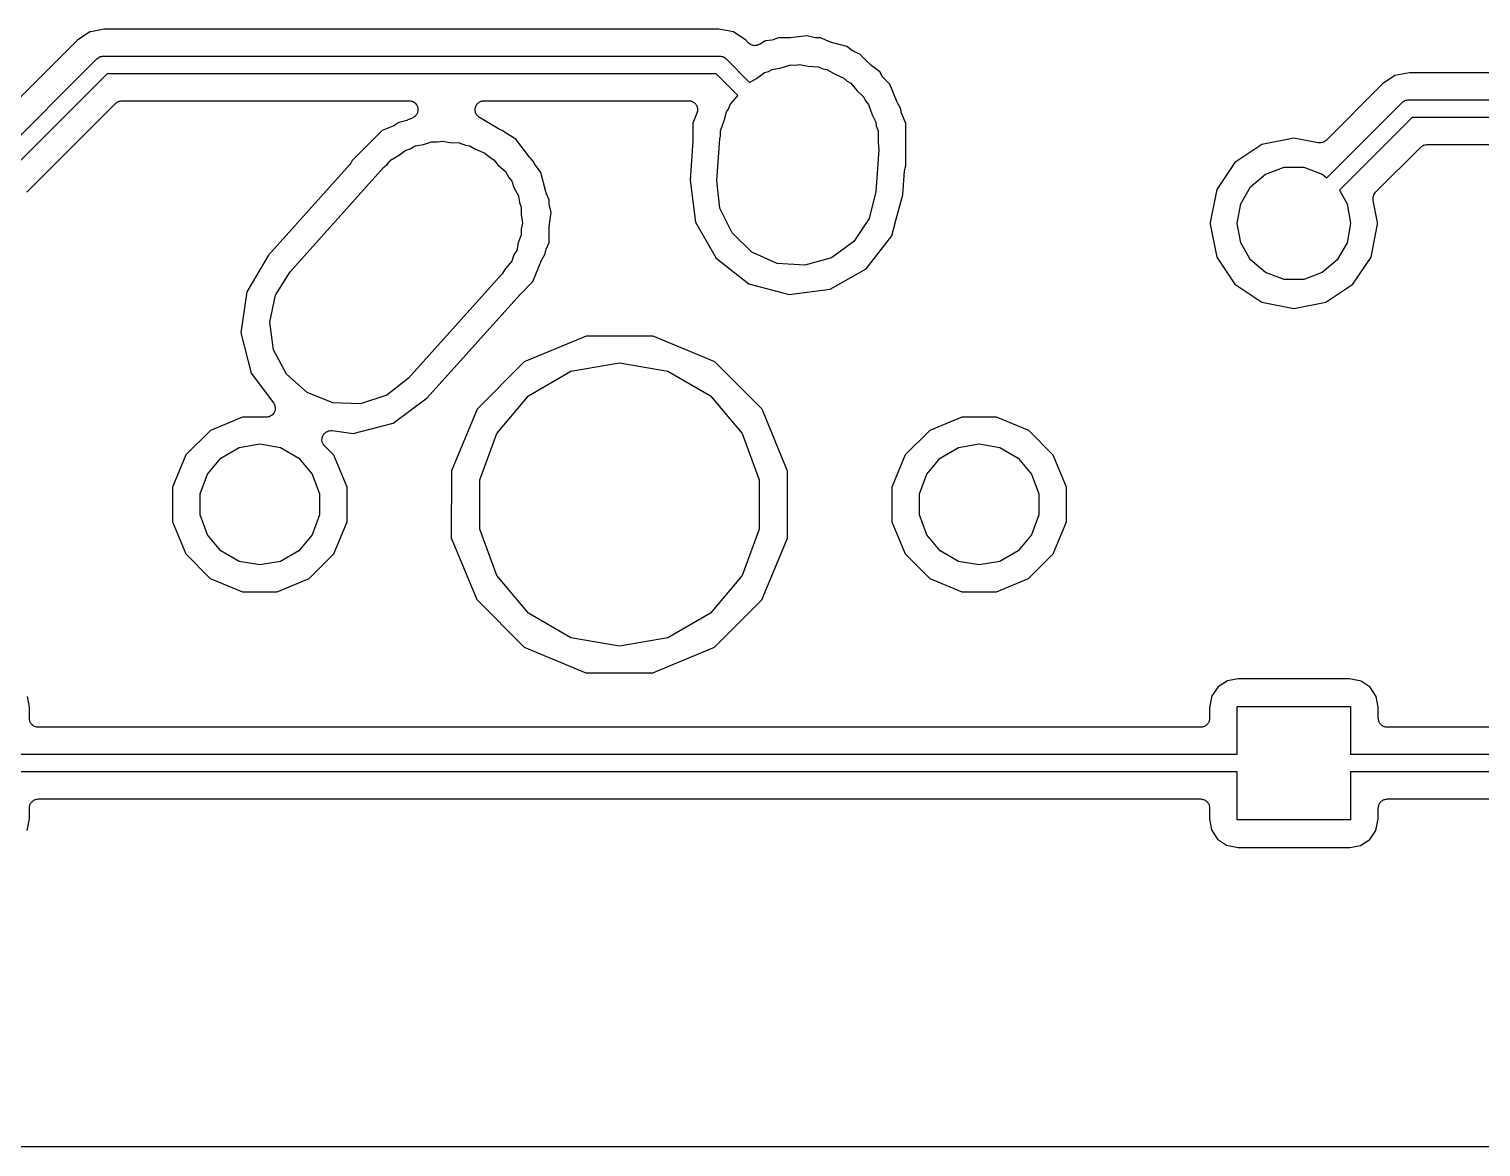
# Model space of a CAD drawing. Extents: x 29 to 257, y -104 to -29.
# Drawn here: x 105.96 to 126.47, y -104.32 to -88.54 of the extents above; entities that cross this region are included whole.
import ezdxf

# ---------------------------------------------------------------- set-up
doc = ezdxf.new("R2010")
doc.units = 0
doc.header["$MEASUREMENT"] = 0
doc.layers.add('BLACK', color=7, linetype='CONTINUOUS')

msp = doc.modelspace()

# ---------------------------------------------------------------- linework, layer by layer
at = {"layer": 'Black'}
for p, q in [((106.819, -88.5798), (106.645, -88.696)), ((106.834, -88.5768), (106.819, -88.5798)), ((107.024, -88.539), (106.834, -88.5768)), ((106.834, -88.5768), (106.834, -88.5768)), ((115.702, -88.539), (107.024, -88.539)), ((115.908, -88.5798), (115.702, -88.539)), ((116.082, -88.696), (115.908, -88.5798)), ((106.645, -88.696), (105.23, -90.1102)), ((116.123, -88.7373), (116.082, -88.696)), ((116.136, -88.7467), (116.123, -88.7373)), ((116.149, -88.7572), (116.136, -88.7467)), ((116.154, -88.7592), (116.149, -88.7572)), ((116.159, -88.7626), (116.154, -88.7592)), ((116.175, -88.7668), (116.159, -88.7626)), ((116.19, -88.7725), (116.175, -88.7668)), ((116.196, -88.7725), (116.19, -88.7725)), ((116.202, -88.774), (116.196, -88.7725)), ((116.218, -88.7726), (116.202, -88.774)), ((116.234, -88.7726), (116.218, -88.7726)), ((116.24, -88.7706), (116.234, -88.7726)), ((116.246, -88.7701), (116.24, -88.7706)), ((116.26, -88.7632), (116.246, -88.7701)), ((116.276, -88.7577), (116.26, -88.7632)), ((116.364, -88.707), (116.276, -88.7577)), ((116.453, -88.6957), (116.364, -88.707)), ((116.469, -88.6907), (116.453, -88.6957)), ((116.485, -88.6871), (116.469, -88.6907)), ((116.542, -88.6637), (116.485, -88.6871)), ((116.693, -88.6639), (116.542, -88.6637)), ((116.701, -88.6625), (116.693, -88.6639)), ((116.709, -88.6628), (116.701, -88.6625)), ((116.946, -88.6325), (116.709, -88.6628)), ((117.047, -88.6598), (116.946, -88.6325)), ((117.063, -88.6613), (117.047, -88.6598)), ((117.08, -88.6642), (117.063, -88.6613)), ((117.141, -88.6643), (117.08, -88.6642)), ((117.28, -88.7222), (117.141, -88.6643)), ((117.288, -88.7239), (117.28, -88.7222)), ((117.296, -88.7274), (117.288, -88.7239)), ((117.512, -88.7862), (117.296, -88.7274)), ((117.589, -88.8455), (117.512, -88.7862)), ((105.24, -90.6397), (106.923, -88.9566)), ((106.923, -88.9566), (106.927, -88.9535)), ((106.927, -88.9535), (106.931, -88.9492)), ((106.931, -88.9492), (106.945, -88.9411)), ((106.945, -88.9411), (106.958, -88.9317)), ((106.958, -88.9317), (106.964, -88.9303)), ((106.964, -88.9303), (106.968, -88.9275)), ((106.968, -88.9275), (106.985, -88.9247)), ((106.985, -88.9247), (107, -88.9205)), ((107, -88.9205), (107.006, -88.921)), ((107.006, -88.921), (107.011, -88.92)), ((107.011, -88.92), (115.715, -88.92)), ((115.715, -88.92), (115.72, -88.921)), ((115.72, -88.921), (115.726, -88.9205)), ((115.726, -88.9205), (115.742, -88.9247)), ((115.742, -88.9247), (115.758, -88.9275)), ((115.758, -88.9275), (115.763, -88.9303)), ((115.763, -88.9303), (115.768, -88.9317)), ((115.768, -88.9317), (115.781, -88.9411)), ((115.781, -88.9411), (115.795, -88.9492)), ((115.795, -88.9492), (115.799, -88.9535)), ((115.799, -88.9535), (115.803, -88.9566)), ((115.803, -88.9566), (116.138, -89.2912)), ((117.604, -88.8533), (117.589, -88.8455)), ((117.618, -88.8623), (117.604, -88.8533)), ((117.694, -88.894), (117.618, -88.8623)), ((117.832, -89.032), (117.694, -88.894)), ((107.063, -89.17), (105.418, -90.8155)), ((115.663, -89.17), (107.063, -89.17)), ((115.969, -89.4755), (115.663, -89.17)), ((116.234, -89.2358), (116.346, -89.1539)), ((116.346, -89.1539), (116.405, -89.1371)), ((116.405, -89.1371), (116.454, -89.1088)), ((116.454, -89.1088), (116.581, -89.0864)), ((116.581, -89.0864), (116.722, -89.0459)), ((116.722, -89.0459), (116.786, -89.0503)), ((116.786, -89.0503), (116.84, -89.0407)), ((116.84, -89.0407), (116.964, -89.0626)), ((116.964, -89.0626), (117.111, -89.0728)), ((117.111, -89.0728), (117.171, -89.099)), ((117.171, -89.099), (117.226, -89.1088)), ((117.226, -89.1088), (117.338, -89.1734)), ((117.338, -89.1734), (117.469, -89.2313)), ((117.839, -89.0367), (117.832, -89.032)), ((117.844, -89.0427), (117.839, -89.0367)), ((117.976, -89.1449), (117.844, -89.0427)), ((118.011, -89.2048), (117.976, -89.1449)), ((125.252, -89.1968), (125.078, -89.313)), ((125.457, -89.156), (125.252, -89.1968)), ((129.464, -89.156), (125.457, -89.156)), ((116.138, -89.2912), (116.234, -89.2358)), ((117.469, -89.2313), (117.514, -89.2747)), ((117.514, -89.2747), (117.566, -89.3049)), ((117.566, -89.3049), (117.655, -89.4107)), ((118.021, -89.2177), (118.011, -89.2048)), ((118.031, -89.2314), (118.021, -89.2177)), ((118.117, -89.318), (118.031, -89.2314)), ((118.223, -89.5733), (118.117, -89.318)), ((125.078, -89.313), (124.28, -90.1102)), ((105.929, -90.8429), (107.184, -89.5882)), ((107.184, -89.5882), (107.188, -89.585)), ((107.188, -89.585), (107.192, -89.5807)), ((107.192, -89.5807), (107.206, -89.5724)), ((107.206, -89.5724), (107.22, -89.5629)), ((107.22, -89.5629), (107.225, -89.5615)), ((107.225, -89.5615), (107.23, -89.5587)), ((107.23, -89.5587), (107.246, -89.5558)), ((107.246, -89.5558), (107.262, -89.5515)), ((107.262, -89.5515), (107.268, -89.552)), ((107.268, -89.552), (107.273, -89.551)), ((107.273, -89.551), (111.328, -89.551)), ((111.328, -89.551), (111.347, -89.5544)), ((111.347, -89.5544), (111.367, -89.5569)), ((111.367, -89.5569), (111.369, -89.5582)), ((111.369, -89.5582), (111.372, -89.5587)), ((111.372, -89.5587), (111.389, -89.5684)), ((111.389, -89.5684), (111.406, -89.5773)), ((111.406, -89.5773), (111.408, -89.5793)), ((111.408, -89.5793), (111.41, -89.5807)), ((111.41, -89.5807), (111.422, -89.5956)), ((111.422, -89.5956), (111.435, -89.6099)), ((112.277, -89.6145), (112.285, -89.6054)), ((112.285, -89.6054), (112.291, -89.5953)), ((112.291, -89.5953), (112.299, -89.5887)), ((112.299, -89.5887), (112.306, -89.5807)), ((112.306, -89.5807), (112.316, -89.5748)), ((112.316, -89.5748), (112.325, -89.5673)), ((112.325, -89.5673), (112.335, -89.5639)), ((112.335, -89.5639), (112.344, -89.5587)), ((112.344, -89.5587), (112.356, -89.5566)), ((112.356, -89.5566), (112.367, -89.5527)), ((112.367, -89.5527), (112.377, -89.5528)), ((112.377, -89.5528), (112.387, -89.551)), ((112.387, -89.551), (115.276, -89.551)), ((115.276, -89.551), (115.29, -89.5534)), ((115.29, -89.5534), (115.304, -89.554)), ((115.304, -89.554), (115.311, -89.5572)), ((115.311, -89.5572), (115.32, -89.5587)), ((115.32, -89.5587), (115.332, -89.5656)), ((115.332, -89.5656), (115.344, -89.5709)), ((115.344, -89.5709), (115.351, -89.5766)), ((115.351, -89.5766), (115.358, -89.5807)), ((115.358, -89.5807), (115.367, -89.5914)), ((115.367, -89.5914), (115.377, -89.6008)), ((115.377, -89.6008), (115.381, -89.6081)), ((115.381, -89.6081), (115.386, -89.6145)), ((115.839, -89.6678), (115.862, -89.6054)), ((115.862, -89.6054), (115.96, -89.4891)), ((115.96, -89.4891), (115.969, -89.4755)), ((117.655, -89.4107), (117.75, -89.5025)), ((117.75, -89.5025), (117.775, -89.5545)), ((117.775, -89.5545), (117.818, -89.6054)), ((117.818, -89.6054), (117.87, -89.748)), ((118.227, -89.5802), (118.223, -89.5733)), ((118.23, -89.5879), (118.227, -89.5802)), ((118.268, -89.654), (118.23, -89.5879)), ((124.29, -90.6397), (125.356, -89.5736)), ((125.356, -89.5736), (125.36, -89.5705)), ((125.36, -89.5705), (125.364, -89.5662)), ((125.364, -89.5662), (125.378, -89.5581)), ((125.378, -89.5581), (125.391, -89.5487)), ((125.391, -89.5487), (125.397, -89.5473)), ((125.397, -89.5473), (125.401, -89.5445)), ((125.401, -89.5445), (125.418, -89.5417)), ((125.418, -89.5417), (125.433, -89.5375)), ((125.433, -89.5375), (125.439, -89.538)), ((125.439, -89.538), (125.444, -89.537)), ((125.444, -89.537), (133.791, -89.537)), ((111.377, -89.7954), (111.313, -89.8219)), ((111.393, -89.785), (111.377, -89.7954)), ((111.41, -89.7753), (111.393, -89.785)), ((111.412, -89.7732), (111.41, -89.7753)), ((111.414, -89.7717), (111.412, -89.7732)), ((111.426, -89.7563), (111.414, -89.7717)), ((111.438, -89.7415), (111.426, -89.7563)), ((111.435, -89.6099), (111.437, -89.6124)), ((111.437, -89.6124), (111.438, -89.6145)), ((111.438, -89.6145), (111.445, -89.6327)), ((111.439, -89.7389), (111.438, -89.7415)), ((111.441, -89.7367), (111.439, -89.7389)), ((111.447, -89.7183), (111.441, -89.7367)), ((111.445, -89.6327), (111.452, -89.6506)), ((111.453, -89.7001), (111.447, -89.7183)), ((111.452, -89.6506), (111.452, -89.6534)), ((111.452, -89.6534), (111.453, -89.6559)), ((111.453, -89.6559), (111.453, -89.6753)), ((111.453, -89.6753), (111.454, -89.6947)), ((111.454, -89.6947), (111.453, -89.6973)), ((111.453, -89.6973), (111.453, -89.7001)), ((112.26, -89.6766), (112.262, -89.6663)), ((112.262, -89.6882), (112.26, -89.6766)), ((112.262, -89.6559), (112.266, -89.6448)), ((112.262, -89.6663), (112.262, -89.6559)), ((112.262, -89.7001), (112.262, -89.6882)), ((112.266, -89.7098), (112.262, -89.7001)), ((112.266, -89.6448), (112.269, -89.6332)), ((112.268, -89.7201), (112.266, -89.7098)), ((112.273, -89.7304), (112.268, -89.7201)), ((112.269, -89.6332), (112.274, -89.6243)), ((112.277, -89.7415), (112.273, -89.7304)), ((112.274, -89.6243), (112.277, -89.6145)), ((112.284, -89.7495), (112.277, -89.7415)), ((112.289, -89.7585), (112.284, -89.7495)), ((112.298, -89.7662), (112.289, -89.7585)), ((112.306, -89.7753), (112.298, -89.7662)), ((112.315, -89.7805), (112.306, -89.7753)), ((112.323, -89.7873), (112.315, -89.7805)), ((112.592, -89.9467), (112.323, -89.7873)), ((115.393, -89.7267), (115.334, -89.8691)), ((115.386, -89.6145), (115.391, -89.6276)), ((115.391, -89.6276), (115.397, -89.6399)), ((115.396, -89.7131), (115.393, -89.7267)), ((115.401, -89.7001), (115.396, -89.7131)), ((115.397, -89.6399), (115.398, -89.6482)), ((115.398, -89.6482), (115.401, -89.6559)), ((115.401, -89.6559), (115.401, -89.6699)), ((115.401, -89.6699), (115.403, -89.6837)), ((115.403, -89.6837), (115.401, -89.6918)), ((115.401, -89.6918), (115.401, -89.7001)), ((115.785, -89.8156), (115.812, -89.708)), ((115.812, -89.708), (115.839, -89.6678)), ((117.87, -89.748), (117.921, -89.8535)), ((118.271, -89.6782), (118.268, -89.654)), ((118.276, -89.6942), (118.271, -89.6782)), ((118.28, -89.7105), (118.276, -89.6942)), ((118.346, -89.8718), (118.28, -89.7105)), ((125.496, -89.787), (124.468, -90.8155)), ((133.739, -89.787), (125.496, -89.787)), ((110.948, -89.9725), (110.71, -90.2097)), ((111.114, -89.9041), (110.948, -89.9725)), ((111.127, -89.8955), (111.114, -89.9041)), ((111.141, -89.8883), (111.127, -89.8955)), ((111.185, -89.856), (111.141, -89.8883)), ((111.296, -89.8276), (111.185, -89.856)), ((111.304, -89.8239), (111.296, -89.8276)), ((111.313, -89.8219), (111.304, -89.8239)), ((112.6, -89.9499), (112.592, -89.9467)), ((112.608, -89.9548), (112.6, -89.9499)), ((112.654, -89.974), (112.608, -89.9548)), ((112.667, -89.9864), (112.654, -89.974)), ((112.68, -89.9956), (112.667, -89.9864)), ((112.692, -90.0059), (112.68, -89.9956)), ((112.838, -90.0928), (112.692, -90.0059)), ((115.334, -89.8691), (115.334, -90.1132)), ((115.728, -89.9739), (115.785, -89.8156)), ((115.728, -90.0476), (115.728, -89.9739)), ((117.921, -89.8535), (117.927, -89.9046)), ((117.927, -89.9046), (117.952, -89.9739)), ((117.952, -89.9739), (117.952, -90.1424)), ((118.346, -90.4709), (118.346, -89.8718)), ((110.704, -90.2159), (110.524, -90.3958)), ((110.706, -90.213), (110.704, -90.2159)), ((110.709, -90.2108), (110.706, -90.213)), ((110.71, -90.2097), (110.709, -90.2104)), ((110.709, -90.2104), (110.709, -90.2108)), ((111.343, -90.2294), (111.414, -90.1888)), ((111.414, -90.1888), (111.531, -90.1682)), ((111.531, -90.1682), (111.647, -90.1302)), ((111.647, -90.1302), (111.73, -90.133)), ((111.73, -90.133), (111.8, -90.1207)), ((111.8, -90.1207), (111.902, -90.1387)), ((111.902, -90.1387), (112.037, -90.1432)), ((112.037, -90.1432), (112.123, -90.1777)), ((112.123, -90.1777), (112.186, -90.1888)), ((112.186, -90.1888), (112.267, -90.2357)), ((113.03, -90.349), (112.838, -90.0928)), ((115.334, -90.1218), (115.296, -90.6715)), ((115.334, -90.1132), (115.333, -90.1174)), ((115.333, -90.1174), (115.334, -90.1218)), ((115.677, -90.678), (115.718, -90.0872)), ((115.718, -90.0872), (115.728, -90.0476)), ((117.952, -90.1424), (117.963, -90.242)), ((123.374, -90.1668), (122.992, -90.4223)), ((123.825, -90.0771), (123.374, -90.1668)), ((124.166, -90.1449), (123.825, -90.0771)), ((124.184, -90.1453), (124.166, -90.1449)), ((124.202, -90.1469), (124.184, -90.1453)), ((124.206, -90.1458), (124.202, -90.1469)), ((124.21, -90.1459), (124.206, -90.1458)), ((124.227, -90.1401), (124.21, -90.1459)), ((124.244, -90.1355), (124.227, -90.1401)), ((124.248, -90.1331), (124.244, -90.1355)), ((124.252, -90.1317), (124.248, -90.1331)), ((124.266, -90.1205), (124.252, -90.1317)), ((124.28, -90.1102), (124.266, -90.1205)), ((124.979, -90.8429), (125.617, -90.2052)), ((125.617, -90.2052), (125.621, -90.202)), ((125.621, -90.202), (125.625, -90.1977)), ((125.625, -90.1977), (125.639, -90.1894)), ((125.639, -90.1894), (125.653, -90.1799)), ((125.653, -90.1799), (125.658, -90.1785)), ((125.658, -90.1785), (125.663, -90.1757)), ((125.663, -90.1757), (125.679, -90.1728)), ((125.679, -90.1728), (125.695, -90.1685)), ((125.695, -90.1685), (125.701, -90.169)), ((125.701, -90.169), (125.706, -90.168)), ((125.706, -90.168), (129.495, -90.168)), ((110.516, -90.4153), (110.504, -90.4333)), ((110.524, -90.3958), (110.516, -90.4153)), ((111.014, -90.4569), (111.074, -90.3849)), ((111.074, -90.3849), (111.193, -90.3162)), ((111.193, -90.3162), (111.275, -90.2516)), ((111.275, -90.2516), (111.343, -90.2294)), ((112.267, -90.2357), (112.4, -90.2889)), ((112.4, -90.2889), (112.472, -90.3541)), ((112.472, -90.3541), (112.526, -90.3849)), ((112.526, -90.3849), (112.584, -90.4541)), ((113.037, -90.3551), (113.03, -90.349)), ((113.042, -90.3625), (113.037, -90.3551)), ((113.077, -90.398), (113.042, -90.3625)), ((113.084, -90.4142), (113.077, -90.398)), ((113.093, -90.4276), (113.084, -90.4142)), ((113.1, -90.4419), (113.093, -90.4276)), ((117.963, -90.242), (117.922, -90.8328)), ((122.992, -90.4223), (122.736, -90.8046)), ((110.493, -90.4515), (109.343, -91.733)), ((109.647, -91.9647), (110.968, -90.4927)), ((110.504, -90.4333), (110.493, -90.4515)), ((110.968, -90.4927), (111.014, -90.4569)), ((112.584, -90.4541), (112.691, -90.5499)), ((112.691, -90.5499), (112.737, -90.6363)), ((113.19, -90.5622), (113.1, -90.4419)), ((113.261, -90.8382), (113.19, -90.5622)), ((118.301, -90.8787), (118.324, -90.5405)), ((118.324, -90.5405), (118.329, -90.5205)), ((118.329, -90.5205), (118.333, -90.5005)), ((118.333, -90.5005), (118.346, -90.4709)), ((123.212, -90.764), (123.425, -90.5854)), ((123.425, -90.5854), (123.686, -90.4903)), ((123.686, -90.4903), (123.964, -90.4903)), ((123.964, -90.4903), (124.225, -90.5854)), ((124.225, -90.5854), (124.29, -90.6397)), ((112.737, -90.6363), (112.778, -90.6854)), ((112.778, -90.6854), (112.81, -90.7734)), ((112.81, -90.7734), (112.875, -90.8945)), ((113.264, -90.8464), (113.261, -90.8382)), ((115.296, -90.6715), (115.372, -91.266)), ((115.719, -91.0665), (115.677, -90.678)), ((117.922, -90.8328), (117.828, -91.212)), ((122.736, -90.8046), (122.644, -91.2681)), ((123.073, -91.0046), (123.212, -90.764)), ((124.468, -90.8155), (124.577, -91.0046)), ((112.875, -90.8945), (112.888, -90.9873)), ((112.888, -90.9873), (112.912, -91.0539)), ((113.266, -90.8552), (113.264, -90.8464)), ((113.306, -90.9518), (113.266, -90.8552)), ((113.306, -91), (113.306, -90.9518)), ((113.309, -91.0157), (113.306, -91)), ((113.31, -91.0316), (113.309, -91.0157)), ((113.336, -91.1306), (113.31, -91.0316)), ((118.207, -91.2223), (118.301, -90.8787)), ((123.025, -91.2782), (123.073, -91.0046)), ((124.577, -91.0046), (124.625, -91.2782)), ((124.942, -90.9216), (124.943, -90.9176)), ((124.944, -90.9395), (124.942, -90.9216)), ((124.943, -90.9134), (124.949, -90.8964)), ((124.943, -90.9176), (124.943, -90.9134)), ((124.944, -90.9575), (124.944, -90.9395)), ((125.006, -91.2681), (124.944, -90.9575)), ((124.949, -90.8964), (124.954, -90.879)), ((124.954, -90.879), (124.956, -90.8756)), ((124.956, -90.8756), (124.957, -90.8716)), ((124.957, -90.8716), (124.969, -90.8576)), ((124.969, -90.8576), (124.979, -90.8429)), ((112.912, -91.0539), (112.912, -91.1576)), ((112.912, -91.1576), (112.93, -91.2813)), ((113.307, -91.3283), (113.336, -91.1306)), ((115.89, -91.4175), (115.719, -91.0665)), ((117.828, -91.212), (117.61, -91.5361)), ((118.144, -91.4572), (118.207, -91.2223)), ((112.912, -91.4461), (112.871, -91.5578)), ((112.93, -91.2813), (112.912, -91.3649)), ((112.912, -91.3649), (112.912, -91.4461)), ((113.306, -91.3462), (113.307, -91.3373)), ((113.306, -91.5509), (113.306, -91.3462)), ((113.307, -91.3373), (113.307, -91.3283)), ((115.372, -91.266), (115.664, -91.7751)), ((116.171, -91.6887), (115.89, -91.4175)), ((122.644, -91.2681), (122.644, -91.2944)), ((122.644, -91.2944), (122.736, -91.7579)), ((123.025, -91.2843), (123.025, -91.2782)), ((123.073, -91.5579), (123.025, -91.2843)), ((124.625, -91.2843), (124.577, -91.5579)), ((124.625, -91.2782), (124.625, -91.2843)), ((124.914, -91.7579), (125.006, -91.2944)), ((125.006, -91.2944), (125.006, -91.2681)), ((112.871, -91.5578), (112.849, -91.6636)), ((113.262, -91.6634), (113.265, -91.6479)), ((113.265, -91.6479), (113.306, -91.5509)), ((117.61, -91.5361), (117.294, -91.7661)), ((117.785, -91.9214), (118.144, -91.4572)), ((123.212, -91.7985), (123.073, -91.5579)), ((124.577, -91.5579), (124.438, -91.7985)), ((109.343, -91.733), (109.038, -92.2487)), ((112.778, -91.8146), (112.69, -91.92)), ((112.81, -91.7264), (112.778, -91.8146)), ((112.849, -91.6636), (112.81, -91.7264)), ((113.076, -92.1042), (113.205, -91.7941)), ((113.205, -91.7941), (113.21, -91.7865)), ((113.21, -91.7865), (113.213, -91.7781)), ((113.213, -91.7781), (113.252, -91.7113)), ((113.252, -91.7113), (113.257, -91.6786)), ((113.257, -91.6786), (113.262, -91.6634)), ((115.664, -91.7751), (116.128, -92.1338)), ((116.529, -91.8472), (116.171, -91.6887)), ((116.918, -91.8741), (116.529, -91.8472)), ((117.294, -91.7661), (116.918, -91.8741)), ((122.736, -91.7579), (122.992, -92.1402)), ((123.425, -91.9771), (123.212, -91.7985)), ((124.438, -91.7985), (124.225, -91.9771)), ((124.658, -92.1402), (124.914, -91.7579)), ((109.441, -92.2964), (109.647, -91.9647)), ((112.643, -91.9953), (111.322, -93.4673)), ((112.69, -91.92), (112.643, -91.9953)), ((117.276, -92.213), (117.785, -91.9214)), ((123.686, -92.0722), (123.425, -91.9771)), ((124.225, -91.9771), (123.964, -92.0722)), ((109.038, -92.2487), (108.954, -92.8294)), ((112.896, -92.2841), (113.076, -92.1042)), ((116.128, -92.1338), (116.694, -92.2875)), ((116.694, -92.2875), (117.276, -92.213)), ((122.992, -92.1402), (123.374, -92.3957)), ((123.964, -92.0722), (123.686, -92.0722)), ((124.276, -92.3957), (124.658, -92.1402)), ((109.36, -92.6787), (109.441, -92.2964)), ((111.585, -93.7446), (112.891, -92.2892)), ((112.891, -92.2892), (112.894, -92.287)), ((112.894, -92.287), (112.896, -92.2841)), ((123.374, -92.3957), (123.825, -92.4854)), ((123.825, -92.4854), (124.276, -92.3957)), ((109.415, -93.0655), (109.36, -92.6787)), ((108.954, -92.8294), (109.1, -93.3978)), ((113.83, -92.8747), (112.956, -93.2355)), ((114.774, -92.8755), (113.83, -92.8747)), ((115.647, -93.2378), (114.774, -92.8755)), ((109.599, -93.4101), (109.415, -93.0655)), ((112.956, -93.2355), (112.288, -93.903)), ((113.615, -93.3692), (114.3, -93.2485)), ((114.3, -93.2485), (114.985, -93.3692)), ((116.315, -93.9065), (115.647, -93.2378)), ((109.1, -93.3978), (109.413, -93.815)), ((109.89, -93.6711), (109.599, -93.4101)), ((111.322, -93.4673), (111.015, -93.7084)), ((113.013, -93.7167), (113.615, -93.3692)), ((114.985, -93.3692), (115.587, -93.7167)), ((110.253, -93.8168), (109.89, -93.6711)), ((111.015, -93.7084), (110.643, -93.8298)), ((109.413, -93.815), (109.416, -93.8219)), ((109.416, -93.8219), (109.421, -93.8278)), ((109.421, -93.8278), (109.426, -93.8414)), ((109.426, -93.8414), (109.433, -93.8544)), ((109.436, -93.9133), (109.431, -93.927)), ((109.433, -93.8544), (109.433, -93.862)), ((109.433, -93.862), (109.436, -93.8692)), ((109.436, -93.8692), (109.436, -93.8837)), ((109.436, -93.8837), (109.438, -93.8982)), ((109.438, -93.8982), (109.436, -93.9057)), ((109.436, -93.9057), (109.436, -93.9133)), ((110.643, -93.8298), (110.253, -93.8168)), ((111.105, -94.104), (111.585, -93.7446)), ((112.288, -93.903), (111.926, -94.7755)), ((112.567, -94.2492), (113.013, -93.7167)), ((115.587, -93.7167), (116.033, -94.2492)), ((116.675, -94.7797), (116.315, -93.9065)), ((108.976, -94.0179), (108.523, -94.205)), ((109.311, -94.0182), (108.976, -94.0179)), ((109.318, -94.0168), (109.311, -94.0182)), ((109.326, -94.0173), (109.318, -94.0168)), ((109.34, -94.0131), (109.326, -94.0173)), ((109.354, -94.0106), (109.34, -94.0131)), ((109.361, -94.0067), (109.354, -94.0106)), ((109.368, -94.0045), (109.361, -94.0067)), ((109.38, -93.9958), (109.368, -94.0045)), ((109.393, -93.9885), (109.38, -93.9958)), ((109.397, -93.9827), (109.393, -93.9885)), ((109.404, -93.978), (109.397, -93.9827)), ((109.412, -93.9659), (109.404, -93.978)), ((109.421, -93.9548), (109.412, -93.9659)), ((109.424, -93.9476), (109.421, -93.9548)), ((109.428, -93.9411), (109.424, -93.9476)), ((109.431, -93.927), (109.428, -93.9411)), ((110.537, -94.2494), (111.105, -94.104)), ((119.136, -94.0179), (118.683, -94.205)), ((119.626, -94.0183), (119.136, -94.0179)), ((120.079, -94.2063), (119.626, -94.0183)), ((108.523, -94.205), (108.176, -94.5513)), ((110.098, -94.3371), (110.1, -94.3186)), ((110.1, -94.3186), (110.102, -94.3)), ((110.102, -94.3), (110.104, -94.2969)), ((110.104, -94.2934), (110.113, -94.277)), ((110.104, -94.2969), (110.104, -94.2934)), ((110.113, -94.277), (110.121, -94.26)), ((110.121, -94.26), (110.123, -94.2576)), ((110.123, -94.2576), (110.125, -94.2545)), ((110.125, -94.2545), (110.139, -94.2421)), ((110.139, -94.2421), (110.152, -94.2289)), ((110.152, -94.2289), (110.155, -94.2274)), ((110.155, -94.2274), (110.158, -94.2251)), ((110.158, -94.2251), (110.175, -94.2181)), ((110.175, -94.2181), (110.192, -94.2103)), ((110.192, -94.2103), (110.195, -94.21)), ((110.195, -94.21), (110.199, -94.2087)), ((110.199, -94.2087), (110.217, -94.2081)), ((110.217, -94.2081), (110.236, -94.2065)), ((110.236, -94.2065), (110.239, -94.2074)), ((110.239, -94.2074), (110.243, -94.2073)), ((110.243, -94.2073), (110.537, -94.2494)), ((112.329, -94.9024), (112.567, -94.2492)), ((116.033, -94.2492), (116.271, -94.9024)), ((118.683, -94.205), (118.336, -94.5513)), ((120.425, -94.5531), (120.079, -94.2063)), ((108.671, -94.5957), (108.928, -94.4474)), ((108.928, -94.4474), (109.22, -94.3958)), ((109.22, -94.3958), (109.512, -94.4474)), ((109.512, -94.4474), (109.769, -94.5957)), ((110.098, -94.3405), (110.098, -94.3371)), ((110.098, -94.3439), (110.098, -94.3405)), ((110.103, -94.362), (110.098, -94.3439)), ((110.107, -94.3802), (110.103, -94.362)), ((110.109, -94.3832), (110.107, -94.3802)), ((110.11, -94.3865), (110.109, -94.3832)), ((110.12, -94.4019), (110.11, -94.3865)), ((110.13, -94.4177), (110.12, -94.4019)), ((110.133, -94.4199), (110.13, -94.4177)), ((110.135, -94.4227), (110.133, -94.4199)), ((110.265, -94.5531), (110.135, -94.4227)), ((118.831, -94.5957), (119.088, -94.4474)), ((119.088, -94.4474), (119.38, -94.3958)), ((119.38, -94.3958), (119.672, -94.4474)), ((119.672, -94.4474), (119.929, -94.5957)), ((108.176, -94.5513), (107.988, -95.0039)), ((108.48, -94.8229), (108.671, -94.5957)), ((109.769, -94.5957), (109.96, -94.8229)), ((110.452, -95.006), (110.265, -94.5531)), ((118.336, -94.5513), (118.148, -95.0039)), ((118.64, -94.8229), (118.831, -94.5957)), ((119.929, -94.5957), (120.12, -94.8229)), ((120.612, -95.006), (120.425, -94.5531)), ((108.379, -95.1017), (108.48, -94.8229)), ((109.96, -94.8229), (110.061, -95.1017)), ((111.926, -94.7755), (111.925, -95.7203)), ((112.329, -95.5976), (112.329, -94.9024)), ((116.271, -94.9024), (116.271, -95.5976)), ((116.675, -95.519), (116.675, -94.7797)), ((118.539, -95.1017), (118.64, -94.8229)), ((120.12, -94.8229), (120.221, -95.1017)), ((107.988, -95.0039), (107.988, -95.494)), ((108.379, -95.3983), (108.379, -95.1017)), ((110.061, -95.1017), (110.061, -95.3983)), ((110.452, -95.4961), (110.452, -95.006)), ((118.148, -95.0039), (118.148, -95.494)), ((118.539, -95.3983), (118.539, -95.1017)), ((120.221, -95.1017), (120.221, -95.3983)), ((120.612, -95.4961), (120.612, -95.006)), ((107.988, -95.494), (108.175, -95.9469)), ((108.48, -95.6771), (108.379, -95.3983)), ((110.061, -95.3983), (109.96, -95.6771)), ((110.368, -95.6968), (110.452, -95.4961)), ((116.674, -95.7245), (116.675, -95.519)), ((118.148, -95.494), (118.335, -95.9469)), ((118.64, -95.6771), (118.539, -95.3983)), ((120.221, -95.3983), (120.12, -95.6771)), ((120.424, -95.9487), (120.612, -95.4961)), ((108.671, -95.9043), (108.48, -95.6771)), ((109.96, -95.6771), (109.769, -95.9043)), ((110.264, -95.9487), (110.368, -95.6968)), ((111.925, -95.7203), (112.285, -96.5935)), ((112.567, -96.2508), (112.329, -95.5976)), ((116.271, -95.5976), (116.033, -96.2508)), ((116.312, -96.597), (116.674, -95.7245)), ((118.831, -95.9043), (118.64, -95.6771)), ((120.12, -95.6771), (119.929, -95.9043)), ((108.175, -95.9469), (108.521, -96.2937)), ((108.928, -96.0526), (108.671, -95.9043)), ((109.769, -95.9043), (109.512, -96.0526)), ((109.917, -96.295), (110.264, -95.9487)), ((118.335, -95.9469), (118.681, -96.2937)), ((119.088, -96.0526), (118.831, -95.9043)), ((119.929, -95.9043), (119.672, -96.0526)), ((120.077, -96.295), (120.424, -95.9487)), ((109.22, -96.1041), (108.928, -96.0526)), ((109.512, -96.0526), (109.22, -96.1041)), ((119.38, -96.1041), (119.088, -96.0526)), ((119.672, -96.0526), (119.38, -96.1041)), ((108.521, -96.2937), (108.974, -96.4817)), ((109.464, -96.4821), (109.917, -96.295)), ((113.013, -96.7832), (112.567, -96.2508)), ((116.033, -96.2508), (115.587, -96.7832)), ((118.681, -96.2937), (119.134, -96.4817)), ((119.624, -96.4821), (120.077, -96.295)), ((108.974, -96.4817), (109.464, -96.4821)), ((119.134, -96.4817), (119.624, -96.4821)), ((112.285, -96.5935), (112.953, -97.2622)), ((113.615, -97.1308), (113.013, -96.7832)), ((115.587, -96.7832), (114.985, -97.1308)), ((115.644, -97.2645), (116.312, -96.597)), ((114.3, -97.2515), (113.615, -97.1308)), ((114.985, -97.1308), (114.3, -97.2515)), ((112.953, -97.2622), (113.826, -97.6245)), ((114.77, -97.6253), (115.644, -97.2645)), ((113.826, -97.6245), (114.77, -97.6253)), ((122.885, -97.7389), (122.754, -97.8229)), ((123.037, -97.7103), (122.885, -97.7389)), ((124.612, -97.7103), (123.037, -97.7103)), ((124.776, -97.7435), (124.612, -97.7103)), ((124.903, -97.8304), (124.776, -97.7435)), ((105.966, -98.1131), (105.937, -97.9609)), ((122.667, -97.9502), (122.634, -98.114)), ((122.754, -97.8229), (122.667, -97.9502)), ((124.987, -97.9609), (124.903, -97.8304)), ((125.016, -98.1131), (124.987, -97.9609)), ((105.966, -98.2682), (105.966, -98.1131)), ((122.634, -98.114), (122.634, -98.2682)), ((123.025, -98.7762), (123.025, -98.1012)), ((123.025, -98.1012), (124.625, -98.1012)), ((124.625, -98.1012), (124.625, -98.7762)), ((125.016, -98.2682), (125.016, -98.1131)), ((105.968, -98.2792), (105.966, -98.2682)), ((105.968, -98.2903), (105.968, -98.2792)), ((105.972, -98.3007), (105.968, -98.2903)), ((105.974, -98.3117), (105.972, -98.3007)), ((105.979, -98.3213), (105.974, -98.3117)), ((105.983, -98.3317), (105.979, -98.3213)), ((105.99, -98.3403), (105.983, -98.3317)), ((105.996, -98.3499), (105.99, -98.3403)), ((106.004, -98.357), (105.996, -98.3499)), ((106.011, -98.3655), (106.004, -98.357)), ((106.021, -98.3711), (106.011, -98.3655)), ((106.029, -98.3782), (106.021, -98.3711)), ((106.04, -98.382), (106.029, -98.3782)), ((106.05, -98.3876), (106.04, -98.382)), ((106.06, -98.3895), (106.05, -98.3876)), ((106.071, -98.3933), (106.06, -98.3895)), ((106.082, -98.3933), (106.071, -98.3933)), ((106.093, -98.3952), (106.082, -98.3933)), ((122.507, -98.3952), (106.093, -98.3952)), ((122.518, -98.3933), (122.507, -98.3952)), ((122.529, -98.3933), (122.518, -98.3933)), ((122.54, -98.3895), (122.529, -98.3933)), ((122.55, -98.3876), (122.54, -98.3895)), ((122.56, -98.382), (122.55, -98.3876)), ((122.571, -98.3782), (122.56, -98.382)), ((122.579, -98.3711), (122.571, -98.3782)), ((122.589, -98.3655), (122.579, -98.3711)), ((122.596, -98.357), (122.589, -98.3655)), ((122.604, -98.3499), (122.596, -98.357)), ((122.61, -98.3403), (122.604, -98.3499)), ((122.617, -98.3317), (122.61, -98.3403)), ((122.621, -98.3213), (122.617, -98.3317)), ((122.626, -98.3117), (122.621, -98.3213)), ((122.628, -98.3007), (122.626, -98.3117)), ((122.632, -98.2903), (122.628, -98.3007)), ((122.634, -98.2682), (122.632, -98.2792)), ((122.632, -98.2792), (122.632, -98.2903)), ((125.018, -98.2792), (125.016, -98.2682)), ((125.018, -98.2903), (125.018, -98.2792)), ((125.022, -98.3007), (125.018, -98.2903)), ((125.024, -98.3117), (125.022, -98.3007)), ((125.029, -98.3213), (125.024, -98.3117)), ((125.033, -98.3317), (125.029, -98.3213)), ((125.04, -98.3403), (125.033, -98.3317)), ((125.046, -98.3499), (125.04, -98.3403)), ((125.054, -98.357), (125.046, -98.3499)), ((125.061, -98.3655), (125.054, -98.357)), ((125.071, -98.3711), (125.061, -98.3655)), ((125.079, -98.3782), (125.071, -98.3711)), ((125.09, -98.382), (125.079, -98.3782)), ((125.1, -98.3876), (125.09, -98.382)), ((125.11, -98.3895), (125.1, -98.3876)), ((125.121, -98.3933), (125.11, -98.3895)), ((125.132, -98.3933), (125.121, -98.3933)), ((125.143, -98.3952), (125.132, -98.3933)), ((160.607, -98.3952), (125.143, -98.3952)), ((105.825, -98.7762), (123.025, -98.7762)), ((124.625, -98.7762), (124.875, -98.7762)), ((124.875, -98.7762), (161.125, -98.7762)), ((123.025, -99.0262), (105.825, -99.0262)), ((123.025, -99.7013), (123.025, -99.0262)), ((124.875, -99.0262), (124.625, -99.0262)), ((124.625, -99.0262), (124.625, -99.7013)), ((161.125, -99.0262), (124.875, -99.0262)), ((105.996, -99.4526), (106.004, -99.4455)), ((106.004, -99.4455), (106.011, -99.437)), ((106.011, -99.437), (106.021, -99.4314)), ((106.021, -99.4314), (106.029, -99.4243)), ((106.029, -99.4243), (106.04, -99.4205)), ((106.04, -99.4205), (106.05, -99.4149)), ((106.05, -99.4149), (106.06, -99.413)), ((106.06, -99.413), (106.071, -99.4092)), ((106.071, -99.4092), (106.082, -99.4092)), ((106.082, -99.4092), (106.093, -99.4072)), ((106.093, -99.4072), (122.507, -99.4072)), ((122.507, -99.4072), (122.518, -99.4092)), ((122.518, -99.4092), (122.529, -99.4092)), ((122.529, -99.4092), (122.54, -99.413)), ((122.54, -99.413), (122.55, -99.4149)), ((122.55, -99.4149), (122.56, -99.4205)), ((122.56, -99.4205), (122.571, -99.4243)), ((122.571, -99.4243), (122.579, -99.4314)), ((122.579, -99.4314), (122.589, -99.437)), ((122.589, -99.437), (122.596, -99.4455)), ((122.596, -99.4455), (122.604, -99.4526)), ((125.046, -99.4526), (125.054, -99.4455)), ((125.054, -99.4455), (125.061, -99.437)), ((125.061, -99.437), (125.071, -99.4314)), ((125.071, -99.4314), (125.079, -99.4243)), ((125.079, -99.4243), (125.09, -99.4205)), ((125.09, -99.4205), (125.1, -99.4149)), ((125.1, -99.4149), (125.11, -99.413)), ((125.11, -99.413), (125.121, -99.4092)), ((125.121, -99.4092), (125.132, -99.4092)), ((125.132, -99.4092), (125.143, -99.4072)), ((125.143, -99.4072), (160.607, -99.4072)), ((105.966, -99.5343), (105.968, -99.5233)), ((105.966, -99.6885), (105.966, -99.5343)), ((105.968, -99.5122), (105.972, -99.5018)), ((105.968, -99.5233), (105.968, -99.5122)), ((105.972, -99.5018), (105.974, -99.4908)), ((105.974, -99.4908), (105.979, -99.4812)), ((105.979, -99.4812), (105.983, -99.4707)), ((105.983, -99.4707), (105.99, -99.4622)), ((105.99, -99.4622), (105.996, -99.4526)), ((122.604, -99.4526), (122.61, -99.4622)), ((122.61, -99.4622), (122.617, -99.4707)), ((122.617, -99.4707), (122.621, -99.4812)), ((122.621, -99.4812), (122.626, -99.4908)), ((122.626, -99.4908), (122.628, -99.5018)), ((122.628, -99.5018), (122.632, -99.5122)), ((122.632, -99.5122), (122.632, -99.5233)), ((122.632, -99.5233), (122.634, -99.5343)), ((122.634, -99.5343), (122.634, -99.6894)), ((125.016, -99.5343), (125.018, -99.5233)), ((125.016, -99.6885), (125.016, -99.5343)), ((125.018, -99.5122), (125.022, -99.5018)), ((125.018, -99.5233), (125.018, -99.5122)), ((125.022, -99.5018), (125.024, -99.4908)), ((125.024, -99.4908), (125.029, -99.4812)), ((125.029, -99.4812), (125.033, -99.4707)), ((125.033, -99.4707), (125.04, -99.4622)), ((125.04, -99.4622), (125.046, -99.4526)), ((105.933, -99.8523), (105.966, -99.6885)), ((122.634, -99.6894), (122.663, -99.8416)), ((122.663, -99.8416), (122.747, -99.9721)), ((124.625, -99.7013), (123.025, -99.7013)), ((124.896, -99.9796), (124.983, -99.8523)), ((124.983, -99.8523), (125.016, -99.6885)), ((122.747, -99.9721), (122.874, -100.059)), ((122.874, -100.059), (123.038, -100.092)), ((124.613, -100.092), (124.765, -100.064)), ((124.765, -100.064), (124.896, -99.9796)), ((123.038, -100.092), (124.613, -100.092)), ((130.383, -104.319), (31.0137, -104.319))]:
    msp.add_line(p, q, dxfattribs=at)

doc.saveas('drawing.dxf')
